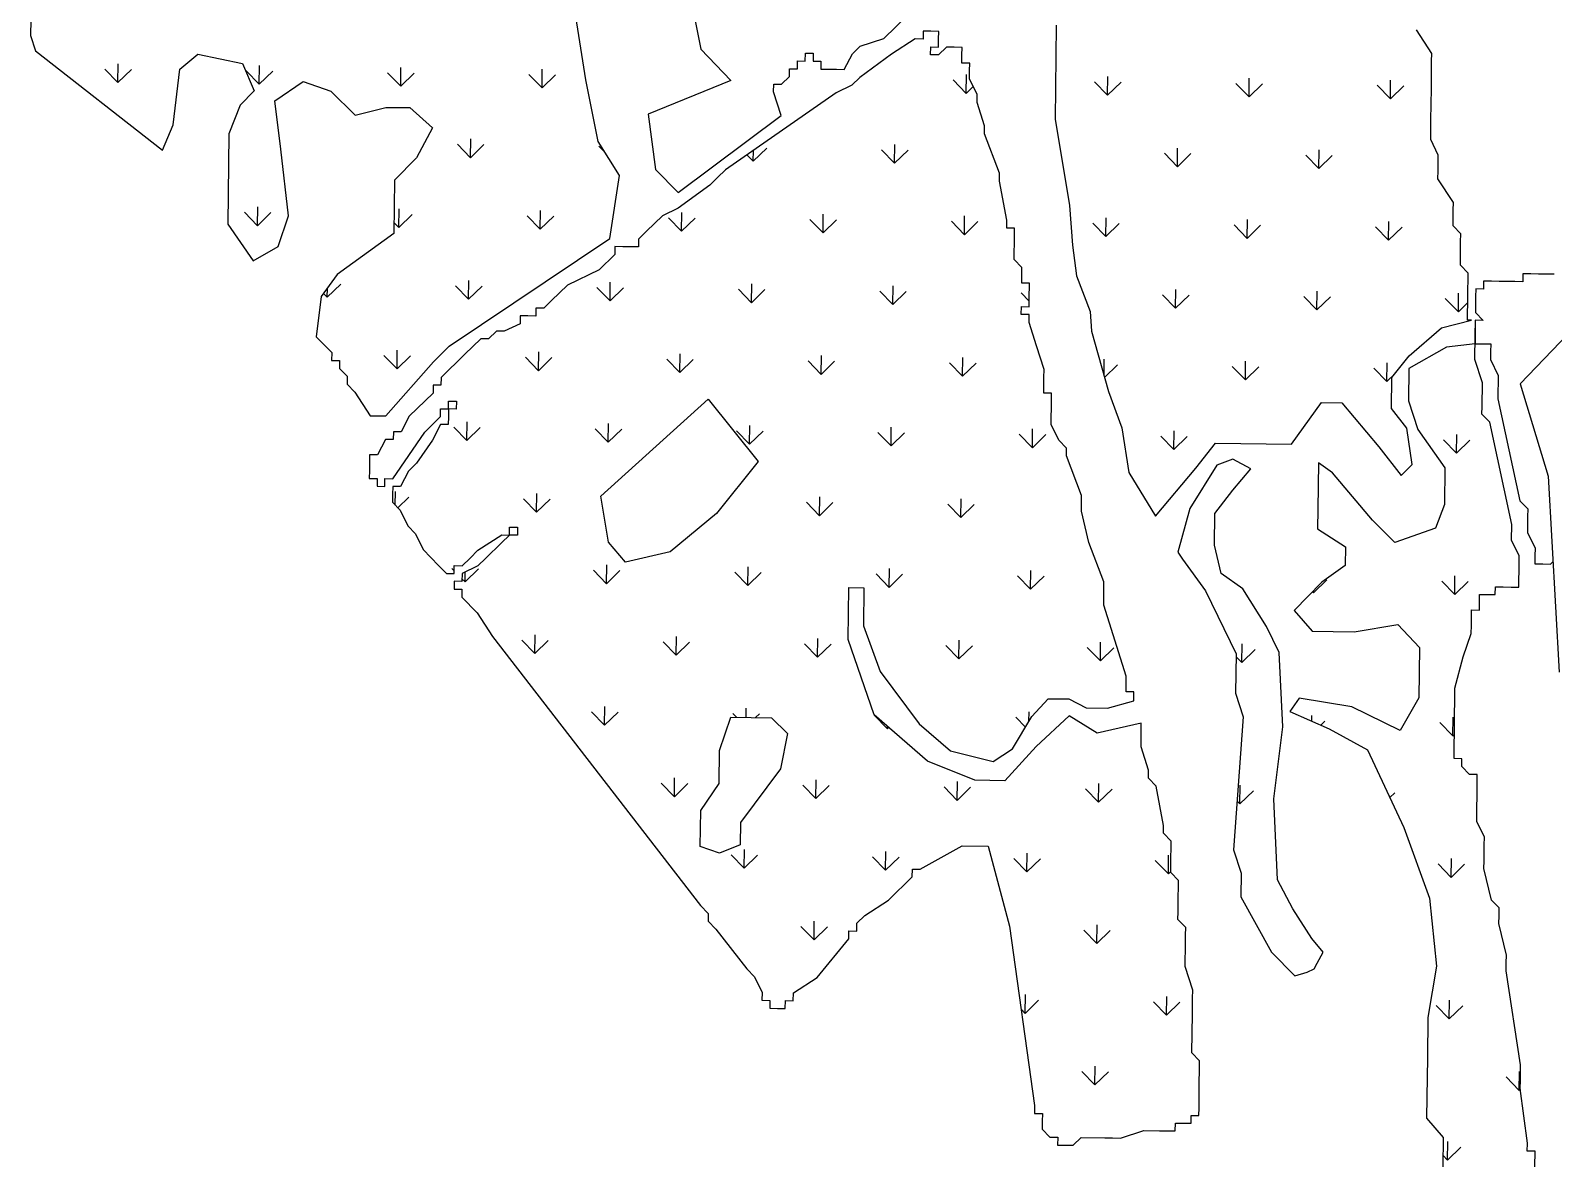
# Model space of a CAD drawing. Header units: metres. Extents: x 265309 to 267425, y 2141467 to 2144180.
# Drawn here: x 265917 to 266691, y 2142072 to 2142648 of the extents above; entities that cross this region are included whole.
import ezdxf

# ---------------------------------------------------------------- set-up
doc = ezdxf.new("R2010")
doc.units = ezdxf.units.M
doc.layers.add('MANGROOVES', color=112, linetype='Continuous')
doc.layers.add('village', color=3, linetype='Continuous')

msp = doc.modelspace()

# ---------------------------------------------------------------- linework, layer by layer
at = {"layer": 'MANGROOVES'}
for p, q in [((266199.14, 2142622.85), (266191.73, 2142669.77)), ((266251.4, 2142669.01), (266257.45, 2142638.52)), ((266350.53, 2142643.87), (266362.61, 2142655.65)), ((265917.03, 2142653.4), (265916.93, 2142645.44)), ((266370.47, 2142647.6), (266370.42, 2142643.62)), ((266374.44, 2142647.55), (266370.47, 2142647.6)), ((266378.42, 2142647.49), (266374.44, 2142647.55)), ((266378.37, 2142643.52), (266378.42, 2142647.49)), ((266438.14, 2142650.71), (266437.53, 2142602.97)), ((266628.91, 2142636.33), (266621.1, 2142648.37)), ((265916.93, 2142645.44), (265919.41, 2142637.65)), ((266334.52, 2142636.12), (266338.54, 2142640.05)), ((266338.54, 2142640.05), (266350.53, 2142643.87)), ((266366.44, 2142643.67), (266354.4, 2142635.87)), ((266370.42, 2142643.62), (266366.44, 2142643.67)), ((266374.29, 2142635.61), (266374.34, 2142639.59)), ((266374.34, 2142639.59), (266378.32, 2142639.54)), ((266382.3, 2142639.49), (266378.27, 2142635.56)), ((266378.32, 2142639.54), (266378.37, 2142643.52)), ((266386.28, 2142639.44), (266382.3, 2142639.49)), ((266390.25, 2142639.39), (266386.28, 2142639.44)), ((266390.2, 2142635.41), (266390.25, 2142639.39)), ((265919.41, 2142637.65), (265983.95, 2142587.14)), ((265992.9, 2142628.34), (266002.01, 2142635.86)), ((266002.01, 2142635.86), (266024.68, 2142631.26)), ((266257.45, 2142638.52), (266272.69, 2142622.54)), ((266306.57, 2142628.52), (266306.62, 2142632.5)), ((266306.62, 2142632.5), (266310.6, 2142632.45)), ((266310.6, 2142632.45), (266310.65, 2142636.43)), ((266310.65, 2142636.43), (266314.63, 2142636.37)), ((266314.63, 2142636.37), (266314.58, 2142632.4)), ((266314.58, 2142632.4), (266318.56, 2142632.35)), ((266318.56, 2142632.35), (266318.5, 2142628.37)), ((266330.44, 2142628.21), (266334.52, 2142636.12)), ((266354.4, 2142635.87), (266338.34, 2142624.13)), ((266378.27, 2142635.56), (266374.29, 2142635.61)), ((266390.15, 2142631.43), (266390.2, 2142635.41)), ((266628.8, 2142628.37), (266628.85, 2142632.35)), ((266628.85, 2142632.35), (266628.91, 2142636.33)), ((265989.41, 2142600), (265992.9, 2142628.34)), ((266024.68, 2142631.26), (266030.58, 2142617.29)), ((266298.51, 2142620.67), (266302.54, 2142624.59)), ((266302.54, 2142624.59), (266302.59, 2142628.57)), ((266302.59, 2142628.57), (266306.57, 2142628.52)), ((266318.5, 2142628.37), (266322.48, 2142628.32)), ((266322.48, 2142628.32), (266326.46, 2142628.27)), ((266326.46, 2142628.27), (266330.44, 2142628.21)), ((266338.34, 2142624.13), (266334.31, 2142620.21)), ((266394.13, 2142631.38), (266390.15, 2142631.43)), ((266394.03, 2142623.42), (266394.08, 2142627.4)), ((266394.08, 2142627.4), (266394.13, 2142631.38)), ((266628.7, 2142620.42), (266628.75, 2142624.4)), ((266628.75, 2142624.4), (266628.8, 2142628.37)), ((266030.58, 2142617.29), (266023.44, 2142610.07)), ((266041.1, 2142612.19), (266055.53, 2142621.99)), ((266055.53, 2142621.99), (266069.57, 2142617.11)), ((266069.57, 2142617.11), (266081.95, 2142605.01)), ((266205.35, 2142591.65), (266199.14, 2142622.85)), ((266272.69, 2142622.54), (266230.7, 2142605.54)), ((266326.31, 2142616.33), (266270.11, 2142577.26)), ((266294.49, 2142616.74), (266294.54, 2142620.72)), ((266298.31, 2142604.75), (266294.49, 2142616.74)), ((266294.54, 2142620.72), (266298.51, 2142620.67)), ((266334.31, 2142620.21), (266326.31, 2142616.33)), ((266397.9, 2142615.41), (266394.03, 2142623.42)), ((266628.55, 2142608.48), (266628.7, 2142620.42)), ((266023.44, 2142610.07), (266017.77, 2142595.45)), ((266044.12, 2142587.68), (266041.1, 2142612.19)), ((266081.95, 2142605.01), (266097.48, 2142608.92)), ((266097.48, 2142608.92), (266109.63, 2142608.77)), ((266109.63, 2142608.77), (266121.25, 2142598.44)), ((266397.85, 2142611.44), (266397.9, 2142615.41)), ((266401.68, 2142599.45), (266397.85, 2142611.44)), ((266628.5, 2142604.51), (266628.55, 2142608.48)), ((266230.7, 2142605.54), (266234.56, 2142577.43)), ((266246.09, 2142565.63), (266298.31, 2142604.75)), ((266437.53, 2142602.97), (266444.92, 2142559.11)), ((266628.4, 2142596.55), (266628.45, 2142600.53)), ((266628.45, 2142600.53), (266628.5, 2142604.51)), ((265983.95, 2142587.14), (265989.41, 2142600)), ((266017.77, 2142595.45), (266017.18, 2142549.65)), ((266121.25, 2142598.44), (266113.02, 2142583.27)), ((266401.63, 2142595.47), (266401.68, 2142599.45)), ((266409.33, 2142575.48), (266401.63, 2142595.47)), ((266628.35, 2142592.57), (266628.4, 2142596.55)), ((266047.99, 2142553.76), (266044.12, 2142587.68)), ((266216.13, 2142574.23), (266205.35, 2142591.65)), ((266632.22, 2142584.56), (266628.35, 2142592.57)), ((266113.02, 2142583.27), (266101.91, 2142571.86)), ((266234.56, 2142577.43), (266246.09, 2142565.63)), ((266632.12, 2142576.61), (266632.17, 2142580.59)), ((266632.17, 2142580.59), (266632.22, 2142584.56)), ((266101.91, 2142571.86), (266101.56, 2142544.78)), ((266211.32, 2142542.3), (266216.13, 2142574.23)), ((266266.08, 2142573.33), (266262.06, 2142569.41)), ((266270.11, 2142577.26), (266266.08, 2142573.33)), ((266409.28, 2142571.5), (266409.33, 2142575.48)), ((266413, 2142551.56), (266409.28, 2142571.5)), ((266632.07, 2142572.63), (266632.12, 2142576.61)), ((266639.87, 2142560.59), (266632.07, 2142572.63)), ((266262.06, 2142569.41), (266245.99, 2142557.68)), ((266246.09, 2142565.63), (266246.09, 2142565.63)), ((266245.99, 2142557.68), (266237.99, 2142553.8)), ((266444.92, 2142559.11), (266446.4, 2142538.98)), ((266639.77, 2142552.64), (266639.82, 2142556.61)), ((266639.82, 2142556.61), (266639.87, 2142560.59)), ((266017.18, 2142549.65), (266030.07, 2142530.88)), ((266042.7, 2142538.16), (266047.99, 2142553.76)), ((266233.96, 2142549.87), (266229.93, 2142545.95)), ((266237.99, 2142553.8), (266233.96, 2142549.87)), ((266412.95, 2142547.58), (266413, 2142551.56)), ((266416.92, 2142547.53), (266412.95, 2142547.58)), ((266416.87, 2142543.55), (266416.92, 2142547.53)), ((266639.72, 2142548.66), (266639.77, 2142552.64)), ((266643.64, 2142544.63), (266639.72, 2142548.66)), ((266101.56, 2142544.78), (266072.7, 2142524)), ((266129.73, 2142487.55), (266211.32, 2142542.3)), ((266225.9, 2142542.02), (266225.85, 2142538.04)), ((266229.93, 2142545.95), (266225.9, 2142542.02)), ((266416.77, 2142535.6), (266416.82, 2142539.57)), ((266416.82, 2142539.57), (266416.87, 2142543.55)), ((266446.4, 2142538.98), (266448.44, 2142523.25)), ((266643.54, 2142536.67), (266643.59, 2142540.65)), ((266643.59, 2142540.65), (266643.64, 2142544.63)), ((266030.07, 2142530.88), (266042.7, 2142538.16)), ((266213.87, 2142534.22), (266205.81, 2142526.36)), ((266213.92, 2142538.19), (266213.87, 2142534.22)), ((266217.89, 2142538.14), (266213.92, 2142538.19)), ((266221.87, 2142538.09), (266217.89, 2142538.14)), ((266225.85, 2142538.04), (266221.87, 2142538.09)), ((266416.72, 2142531.62), (266416.77, 2142535.6)), ((266420.65, 2142527.59), (266416.72, 2142531.62)), ((266643.44, 2142528.72), (266643.49, 2142532.69)), ((266643.49, 2142532.69), (266643.54, 2142536.67)), ((266072.7, 2142524), (266064.71, 2142512.75)), ((266205.81, 2142526.36), (266189.8, 2142518.61)), ((266420.55, 2142519.63), (266420.6, 2142523.61)), ((266420.6, 2142523.61), (266420.65, 2142527.59)), ((266448.44, 2142523.25), (266455.4, 2142505.19)), ((266647.37, 2142524.69), (266643.44, 2142528.72)), ((266647.32, 2142520.71), (266647.37, 2142524.69)), ((266675.21, 2142524.33), (266675.16, 2142520.35)), ((266679.19, 2142524.28), (266675.21, 2142524.33)), ((266683.17, 2142524.23), (266679.19, 2142524.28)), ((266687.14, 2142524.18), (266683.17, 2142524.23)), ((266691.12, 2142524.13), (266687.14, 2142524.18)), ((266189.8, 2142518.61), (266185.77, 2142514.68)), ((266424.52, 2142519.58), (266420.55, 2142519.63)), ((266424.42, 2142511.63), (266424.52, 2142519.58)), ((266424.42, 2142511.63), (266424.52, 2142519.58)), ((266647.21, 2142512.75), (266647.27, 2142516.73)), ((266647.27, 2142516.73), (266647.32, 2142520.71)), ((266651.24, 2142516.68), (266651.19, 2142512.7)), ((266655.22, 2142516.63), (266651.24, 2142516.68)), ((266655.27, 2142520.61), (266655.22, 2142516.63)), ((266659.25, 2142520.56), (266655.27, 2142520.61)), ((266663.23, 2142520.51), (266659.25, 2142520.56)), ((266667.2, 2142520.45), (266663.23, 2142520.51)), ((266671.18, 2142520.4), (266667.2, 2142520.45)), ((266675.16, 2142520.35), (266671.18, 2142520.4)), ((266064.71, 2142512.75), (266062.16, 2142492.39)), ((266181.74, 2142510.75), (266177.71, 2142506.83)), ((266185.77, 2142514.68), (266181.74, 2142510.75)), ((266420.34, 2142503.72), (266420.39, 2142507.7)), ((266420.39, 2142507.7), (266424.37, 2142507.65)), ((266424.37, 2142507.65), (266424.42, 2142511.63)), ((266647.11, 2142504.8), (266647.16, 2142508.77)), ((266647.16, 2142508.77), (266647.21, 2142512.75)), ((266651.14, 2142508.72), (266651.09, 2142504.75)), ((266651.19, 2142512.7), (266651.14, 2142508.72)), ((266165.73, 2142503), (266165.68, 2142499.02)), ((266169.71, 2142502.95), (266165.73, 2142503)), ((266173.68, 2142502.9), (266169.71, 2142502.95)), ((266173.73, 2142506.88), (266173.68, 2142502.9)), ((266177.71, 2142506.83), (266173.73, 2142506.88)), ((266424.32, 2142503.67), (266420.34, 2142503.72)), ((266424.27, 2142499.69), (266424.32, 2142503.67)), ((266455.4, 2142505.19), (266456.04, 2142495.3)), ((266633.83, 2142496.92), (266649.05, 2142500.79)), ((266647.06, 2142500.82), (266647.11, 2142504.8)), ((266649.05, 2142500.79), (266647.06, 2142500.82)), ((266651.04, 2142500.77), (266650.99, 2142496.79)), ((266655.02, 2142500.72), (266651.04, 2142500.77)), ((266651.09, 2142504.75), (266655.02, 2142500.72)), ((266062.16, 2142492.39), (266066.09, 2142488.36)), ((266153.69, 2142495.2), (266149.67, 2142491.27)), ((266157.67, 2142495.15), (266153.69, 2142495.2)), ((266165.68, 2142499.02), (266157.67, 2142495.15)), ((266428.09, 2142487.71), (266424.27, 2142499.69)), ((266456.04, 2142495.3), (266464.68, 2142464.65)), ((266617.39, 2142482.61), (266633.83, 2142496.92)), ((266650.89, 2142488.83), (266650.99, 2142496.79)), ((266650.99, 2142496.79), (266650.89, 2142488.83)), ((266066.09, 2142488.36), (266070.01, 2142484.33)), ((266121.67, 2142479.69), (266129.73, 2142487.55)), ((266141.66, 2142487.39), (266137.63, 2142483.47)), ((266145.69, 2142491.32), (266141.66, 2142487.39)), ((266149.67, 2142491.27), (266145.69, 2142491.32)), ((266431.92, 2142475.72), (266428.09, 2142487.71)), ((266636.34, 2142487.14), (266617.28, 2142476.32)), ((266650.89, 2142488.83), (266636.34, 2142487.14)), ((266650.79, 2142480.88), (266650.84, 2142484.85)), ((266650.84, 2142484.85), (266650.89, 2142488.83)), ((266650.89, 2142488.83), (266654.86, 2142488.78)), ((266654.86, 2142488.78), (266658.84, 2142488.73)), ((266658.79, 2142484.75), (266658.74, 2142480.77)), ((266658.84, 2142488.73), (266658.79, 2142484.75)), ((266070.01, 2142484.33), (266069.96, 2142480.35)), ((266069.96, 2142480.35), (266073.94, 2142480.3)), ((266073.94, 2142480.3), (266073.89, 2142476.32)), ((266097.45, 2142452.15), (266121.67, 2142479.69)), ((266133.6, 2142479.54), (266129.57, 2142475.61)), ((266137.63, 2142483.47), (266133.6, 2142479.54)), ((266608.65, 2142471.72), (266617.39, 2142482.61)), ((266654.61, 2142468.89), (266650.79, 2142480.88)), ((266658.74, 2142480.77), (266662.62, 2142472.77)), ((266073.89, 2142476.32), (266077.81, 2142472.3)), ((266077.81, 2142472.3), (266077.76, 2142468.32)), ((266125.55, 2142471.68), (266125.49, 2142467.71)), ((266129.57, 2142475.61), (266125.55, 2142471.68)), ((266431.82, 2142467.76), (266431.87, 2142471.74)), ((266431.87, 2142471.74), (266431.92, 2142475.72)), ((266608.45, 2142455.95), (266608.65, 2142471.72)), ((266617.28, 2142476.32), (266617.07, 2142459.91)), ((266662.62, 2142472.77), (266662.46, 2142460.83)), ((266077.76, 2142468.32), (266081.69, 2142464.29)), ((266081.69, 2142464.29), (266089.49, 2142452.25)), ((266121.47, 2142463.78), (266109.38, 2142452)), ((266121.52, 2142467.76), (266121.47, 2142463.78)), ((266125.49, 2142467.71), (266121.52, 2142467.76)), ((266431.77, 2142463.79), (266431.82, 2142467.76)), ((266435.74, 2142463.73), (266431.77, 2142463.79)), ((266435.69, 2142459.76), (266435.74, 2142463.73)), ((266464.68, 2142464.65), (266471.52, 2142446.12)), ((266654.46, 2142456.96), (266654.61, 2142468.89)), ((266125.29, 2142451.79), (266125.34, 2142455.77)), ((266125.34, 2142455.77), (266129.32, 2142455.72)), ((266129.32, 2142455.72), (266129.27, 2142451.74)), ((266129.32, 2142455.72), (266129.37, 2142459.7)), ((266133.3, 2142455.67), (266129.32, 2142455.72)), ((266129.37, 2142459.7), (266133.35, 2142459.65)), ((266133.35, 2142459.65), (266133.3, 2142455.67)), ((266206.7, 2142411.42), (266261.26, 2142460.73)), ((266261.26, 2142460.73), (266286.71, 2142429.01)), ((266435.59, 2142451.8), (266435.64, 2142455.78)), ((266435.64, 2142455.78), (266435.69, 2142459.76)), ((266557.59, 2142437.75), (266572.95, 2142458.98)), ((266572.95, 2142458.98), (266583.27, 2142458.85)), ((266583.27, 2142458.85), (266602.05, 2142436.38)), ((266616.29, 2142445.86), (266608.45, 2142455.95)), ((266617.07, 2142459.91), (266621.88, 2142445.22)), ((266654.41, 2142452.98), (266654.46, 2142456.96)), ((266662.46, 2142460.83), (266673.73, 2142408.96)), ((266089.49, 2142452.25), (266097.45, 2142452.15)), ((266109.38, 2142452), (266105.3, 2142444.09)), ((266117.23, 2142443.94), (266125.29, 2142451.79)), ((266125.24, 2142447.82), (266121.16, 2142439.91)), ((266129.22, 2142447.76), (266125.24, 2142447.82)), ((266129.27, 2142451.74), (266129.22, 2142447.76)), ((266435.54, 2142447.82), (266435.59, 2142451.8)), ((266439.42, 2142439.81), (266435.54, 2142447.82)), ((266471.52, 2142446.12), (266475.01, 2142423.44)), ((266618.87, 2142427.55), (266616.29, 2142445.86)), ((266658.33, 2142448.95), (266654.41, 2142452.98)), ((266669.6, 2142397.08), (266658.33, 2142448.95)), ((266097.3, 2142440.22), (266093.22, 2142432.31)), ((266101.27, 2142440.16), (266097.3, 2142440.22)), ((266101.32, 2142444.14), (266101.27, 2142440.16)), ((266105.3, 2142444.09), (266101.32, 2142444.14)), ((266109.13, 2142432.11), (266117.23, 2142443.94)), ((266121.16, 2142439.91), (266113.05, 2142428.08)), ((266443.34, 2142435.79), (266439.42, 2142439.81)), ((266508.98, 2142425.67), (266519.07, 2142438.24)), ((266519.07, 2142438.24), (266557.59, 2142437.75)), ((266621.88, 2142445.22), (266635.56, 2142425.77)), ((266089.24, 2142432.36), (266089.19, 2142428.38)), ((266093.22, 2142432.31), (266089.24, 2142432.36)), ((266101.02, 2142420.27), (266109.13, 2142432.11)), ((266443.29, 2142431.81), (266443.34, 2142435.79)), ((266450.99, 2142411.81), (266443.29, 2142431.81)), ((266602.05, 2142436.38), (266613.38, 2142421.95)), ((266089.14, 2142424.4), (266089.09, 2142420.43)), ((266089.19, 2142428.38), (266089.14, 2142424.4)), ((266109.02, 2142424.15), (266104.94, 2142416.24)), ((266113.05, 2142428.08), (266109.02, 2142424.15)), ((266286.71, 2142429.01), (266265.52, 2142402.62)), ((266475.01, 2142423.44), (266488.51, 2142401.21)), ((266488.51, 2142401.21), (266508.98, 2142425.67)), ((266519.68, 2142427.15), (266505.92, 2142405.11)), ((266527.8, 2142430.21), (266519.68, 2142427.15)), ((266527.75, 2142414.38), (266536.92, 2142425.35)), ((266536.92, 2142425.35), (266527.8, 2142430.21)), ((266571.31, 2142428.38), (266571.01, 2142404.83)), ((266578.39, 2142423.29), (266571.31, 2142428.38)), ((266598.79, 2142399.12), (266578.39, 2142423.29)), ((266613.38, 2142421.95), (266618.87, 2142427.55)), ((266635.56, 2142425.77), (266635.32, 2142407.22)), ((266089.09, 2142420.43), (266093.06, 2142420.38)), ((266093.06, 2142420.38), (266093.01, 2142416.4)), ((266093.01, 2142416.4), (266096.99, 2142416.35)), ((266096.99, 2142416.35), (266097.04, 2142420.32)), ((266097.04, 2142420.32), (266101.02, 2142420.27)), ((266100.97, 2142416.3), (266100.92, 2142412.32)), ((266104.94, 2142416.24), (266100.97, 2142416.3)), ((266100.92, 2142412.32), (266100.87, 2142408.34)), ((266100.87, 2142408.34), (266104.79, 2142404.31)), ((266210.57, 2142388.04), (266206.7, 2142411.42)), ((266450.89, 2142403.86), (266450.94, 2142407.84)), ((266450.94, 2142407.84), (266450.99, 2142411.81)), ((266518.73, 2142402.63), (266527.75, 2142414.38)), ((266635.32, 2142407.22), (266630.88, 2142395.14)), ((266673.73, 2142408.96), (266677.66, 2142404.93)), ((266104.79, 2142404.31), (266108.67, 2142396.3)), ((266265.52, 2142402.62), (266241.92, 2142383.19)), ((266454.66, 2142387.89), (266450.89, 2142403.86)), ((266505.92, 2142405.11), (266499.89, 2142383.02)), ((266518.52, 2142386.48), (266518.73, 2142402.63)), ((266571.01, 2142404.83), (266570.88, 2142394.84)), ((266677.61, 2142400.96), (266677.51, 2142393)), ((266677.66, 2142404.93), (266677.61, 2142400.96)), ((266108.67, 2142396.3), (266112.59, 2142392.27)), ((266112.59, 2142392.27), (266116.47, 2142384.27)), ((266144.31, 2142383.91), (266156.35, 2142391.71)), ((266160.32, 2142391.66), (266156.3, 2142387.74)), ((266156.35, 2142391.71), (266160.32, 2142391.66)), ((266160.32, 2142391.66), (266160.38, 2142395.64)), ((266164.3, 2142391.61), (266160.32, 2142391.66)), ((266160.38, 2142395.64), (266164.35, 2142395.59)), ((266164.35, 2142395.59), (266164.3, 2142391.61)), ((266570.88, 2142394.84), (266585.05, 2142385.73)), ((266610.08, 2142387.91), (266598.79, 2142399.12)), ((266630.88, 2142395.14), (266610.08, 2142387.91)), ((266669.5, 2142389.12), (266669.6, 2142397.08)), ((266677.51, 2142393), (266681.38, 2142384.99)), ((266116.47, 2142384.27), (266124.32, 2142376.21)), ((266140.28, 2142379.98), (266144.31, 2142383.91)), ((266156.3, 2142387.74), (266148.24, 2142379.88)), ((266219.34, 2142377.93), (266210.57, 2142388.04)), ((266462.36, 2142367.9), (266454.66, 2142387.89)), ((266521.99, 2142372.15), (266518.52, 2142386.48)), ((266585.05, 2142385.73), (266584.93, 2142376.1)), ((266673.38, 2142381.12), (266669.5, 2142389.12)), ((266681.38, 2142384.99), (266681.33, 2142381.01)), ((266124.32, 2142376.21), (266128.25, 2142372.18)), ((266132.23, 2142372.13), (266132.28, 2142376.11)), ((266132.28, 2142376.11), (266136.26, 2142376.06)), ((266136.26, 2142376.06), (266140.28, 2142379.98)), ((266148.24, 2142379.88), (266144.21, 2142375.95)), ((266241.92, 2142383.19), (266219.34, 2142377.93)), ((266499.89, 2142383.02), (266502.29, 2142379.32)), ((266502.29, 2142379.32), (266514.02, 2142363.26)), ((266584.93, 2142376.1), (266573.04, 2142367.69)), ((266673.28, 2142373.16), (266673.33, 2142377.14)), ((266673.33, 2142377.14), (266673.38, 2142381.12)), ((266681.33, 2142381.01), (266681.28, 2142377.04)), ((266681.28, 2142377.04), (266685.26, 2142376.99)), ((266685.26, 2142376.99), (266689.24, 2142376.93)), ((266689.24, 2142376.93), (266690.44, 2142378.1)), ((266128.25, 2142372.18), (266132.23, 2142372.13)), ((266136.2, 2142372.08), (266136.15, 2142368.1)), ((266144.21, 2142375.95), (266136.2, 2142372.08)), ((266532.98, 2142364.25), (266521.99, 2142372.15)), ((266673.17, 2142365.2), (266673.22, 2142369.18)), ((266673.22, 2142369.18), (266673.28, 2142373.16)), ((266132.18, 2142368.15), (266132.13, 2142364.17)), ((266132.13, 2142364.17), (266136.1, 2142364.12)), ((266136.15, 2142368.1), (266132.18, 2142368.15)), ((266136.1, 2142364.12), (266136.05, 2142360.14)), ((266332.31, 2142338.5), (266332.65, 2142364.98)), ((266332.65, 2142364.98), (266340.38, 2142364.88)), ((266340.38, 2142364.88), (266340.13, 2142345.57)), ((266462.21, 2142355.97), (266462.31, 2142363.92)), ((266462.31, 2142363.92), (266462.36, 2142367.9)), ((266514.02, 2142363.26), (266529.53, 2142331.23)), ((266544.93, 2142345.26), (266532.98, 2142364.25)), ((266573.04, 2142367.69), (266558.92, 2142353.24)), ((266653.18, 2142357.5), (266653.24, 2142361.48)), ((266653.24, 2142361.48), (266657.21, 2142361.43)), ((266657.21, 2142361.43), (266661.19, 2142361.38)), ((266661.19, 2142361.38), (266661.24, 2142365.36)), ((266661.24, 2142365.36), (266665.22, 2142365.31)), ((266665.22, 2142365.31), (266669.2, 2142365.25)), ((266669.2, 2142365.25), (266673.17, 2142365.2)), ((266136.05, 2142360.14), (266143.91, 2142352.08)), ((266473.69, 2142320.01), (266462.21, 2142355.97)), ((266558.92, 2142353.24), (266568.07, 2142342.77)), ((266649.1, 2142349.6), (266649.16, 2142353.57)), ((266649.16, 2142353.57), (266653.13, 2142353.52)), ((266653.13, 2142353.52), (266653.18, 2142357.5)), ((266143.91, 2142352.08), (266151.71, 2142340.05)), ((266340.13, 2142345.57), (266348.67, 2142322.29)), ((266551.43, 2142331.97), (266544.93, 2142345.26)), ((266589.5, 2142342.5), (266611.68, 2142346.14)), ((266611.68, 2142346.14), (266622.6, 2142334.58)), ((266649, 2142341.64), (266649.05, 2142345.62)), ((266649.05, 2142345.62), (266649.1, 2142349.6)), ((266151.71, 2142340.05), (266257.37, 2142203.42)), ((266345.62, 2142300.25), (266332.31, 2142338.5)), ((266568.07, 2142342.77), (266589.5, 2142342.5)), ((266644.87, 2142329.76), (266649, 2142341.64)), ((266529.53, 2142331.23), (266529.27, 2142311.34)), ((266553.16, 2142294.27), (266551.43, 2142331.97)), ((266622.6, 2142334.58), (266622.27, 2142309.01)), ((266640.69, 2142313.89), (266644.87, 2142329.76)), ((266348.67, 2142322.29), (266368.48, 2142295.82)), ((266473.58, 2142312.05), (266473.63, 2142316.03)), ((266473.63, 2142316.03), (266473.69, 2142320.01)), ((266425.68, 2142299.5), (266434.08, 2142308.5)), ((266434.08, 2142308.5), (266444.57, 2142308.37)), ((266444.57, 2142308.37), (266453.34, 2142303.84)), ((266464.11, 2142303.7), (266477.5, 2142307.44)), ((266477.56, 2142312), (266473.58, 2142312.05)), ((266477.5, 2142307.44), (266477.56, 2142312)), ((266529.27, 2142311.34), (266533.09, 2142299.35)), ((266561.56, 2142308.72), (266556.83, 2142302)), ((266588.29, 2142304.45), (266561.56, 2142308.72)), ((266622.27, 2142309.01), (266612.77, 2142292.36)), ((266640.59, 2142305.94), (266640.64, 2142309.92)), ((266640.64, 2142309.92), (266640.69, 2142313.89)), ((266267.05, 2142282.17), (266272.82, 2142299.04)), ((266272.82, 2142299.04), (266293.39, 2142298.78)), ((266293.39, 2142298.78), (266301.63, 2142290.9)), ((266372.65, 2142276.73), (266345.62, 2142300.25)), ((266415.81, 2142283.08), (266425.68, 2142299.5)), ((266444.73, 2142299.81), (266427.97, 2142284.3)), ((266458.98, 2142291.08), (266444.73, 2142299.81)), ((266453.34, 2142303.84), (266464.11, 2142303.7)), ((266533.09, 2142299.35), (266528.25, 2142231.78)), ((266556.83, 2142302), (266576.72, 2142293.18)), ((266612.77, 2142292.36), (266588.29, 2142304.45)), ((266640.49, 2142297.98), (266640.54, 2142301.96)), ((266640.54, 2142301.96), (266640.59, 2142305.94)), ((266368.48, 2142295.82), (266384.32, 2142282.1)), ((266481.33, 2142296.04), (266458.98, 2142291.08)), ((266481.23, 2142288.08), (266481.28, 2142292.06)), ((266481.28, 2142292.06), (266481.33, 2142296.04)), ((266548.73, 2142257.68), (266553.16, 2142294.27)), ((266576.72, 2142293.18), (266596.22, 2142282.58)), ((266640.39, 2142290.03), (266640.44, 2142294)), ((266640.44, 2142294), (266640.49, 2142297.98)), ((266301.63, 2142290.9), (266298.06, 2142272.88)), ((266427.97, 2142284.3), (266412.01, 2142266.85)), ((266481.18, 2142284.11), (266481.23, 2142288.08)), ((266485.01, 2142272.12), (266481.18, 2142284.11)), ((266640.28, 2142282.07), (266640.33, 2142286.05)), ((266640.33, 2142286.05), (266640.39, 2142290.03)), ((266266.84, 2142265.51), (266267.05, 2142282.17)), ((266396.83, 2142267.04), (266372.65, 2142276.73)), ((266384.32, 2142282.1), (266406.06, 2142276.58)), ((266406.06, 2142276.58), (266415.81, 2142283.08)), ((266596.22, 2142282.58), (266614.64, 2142243.09)), ((266640.23, 2142278.09), (266640.28, 2142282.07)), ((266644.21, 2142278.04), (266640.23, 2142278.09)), ((266644.16, 2142274.06), (266644.21, 2142278.04)), ((266298.06, 2142272.88), (266277.7, 2142245.64)), ((266484.96, 2142268.14), (266485.01, 2142272.12)), ((266488.88, 2142264.11), (266484.96, 2142268.14)), ((266648.09, 2142270.03), (266644.16, 2142274.06)), ((266652.06, 2142269.98), (266648.09, 2142270.03)), ((266652.01, 2142266), (266652.06, 2142269.98)), ((266257.49, 2142251.74), (266266.84, 2142265.51)), ((266412.01, 2142266.85), (266396.83, 2142267.04)), ((266492.61, 2142244.17), (266488.88, 2142264.11)), ((266651.91, 2142258.05), (266651.96, 2142262.03)), ((266651.96, 2142262.03), (266652.01, 2142266)), ((266550.58, 2142216.45), (266548.73, 2142257.68)), ((266651.81, 2142250.09), (266651.86, 2142254.07)), ((266651.86, 2142254.07), (266651.91, 2142258.05)), ((266257.25, 2142233.4), (266257.49, 2142251.74)), ((266277.7, 2142245.64), (266277.55, 2142234.25)), ((266651.76, 2142246.11), (266651.81, 2142250.09)), ((266655.63, 2142238.11), (266651.76, 2142246.11)), ((266492.55, 2142240.19), (266492.61, 2142244.17)), ((266496.48, 2142236.16), (266492.55, 2142240.19)), ((266614.64, 2142243.09), (266627.75, 2142207.23)), ((266655.58, 2142234.13), (266655.63, 2142238.11)), ((266266.94, 2142229.95), (266257.25, 2142233.4)), ((266277.55, 2142234.25), (266266.94, 2142229.95)), ((266368.99, 2142221.88), (266390.29, 2142233.77)), ((266369, 2142221.88), (266390.29, 2142233.77)), ((266390.29, 2142233.77), (266403.49, 2142233.6)), ((266390.29, 2142233.77), (266403.49, 2142233.6)), ((266403.49, 2142233.6), (266414.42, 2142192.99)), ((266403.49, 2142233.6), (266414.42, 2142192.99)), ((266496.33, 2142224.23), (266496.48, 2142236.16)), ((266528.25, 2142231.78), (266532.07, 2142219.79)), ((266655.48, 2142226.17), (266655.53, 2142230.15)), ((266655.53, 2142230.15), (266655.58, 2142234.13)), ((266364.97, 2142217.95), (266365.02, 2142221.93)), ((266365.02, 2142221.93), (266368.99, 2142221.88)), ((266496.28, 2142220.25), (266496.33, 2142224.23)), ((266655.43, 2142222.19), (266655.48, 2142226.17)), ((266659.2, 2142206.23), (266655.43, 2142222.19)), ((266352.88, 2142206.17), (266364.97, 2142217.95)), ((266500.2, 2142216.22), (266496.28, 2142220.25)), ((266500.15, 2142212.24), (266500.2, 2142216.22)), ((266532.07, 2142219.79), (266531.92, 2142207.85)), ((266558.32, 2142201.78), (266550.58, 2142216.45)), ((266340.85, 2142198.37), (266352.88, 2142206.17)), ((266500.05, 2142204.29), (266500.1, 2142208.27)), ((266500.1, 2142208.27), (266500.15, 2142212.24)), ((266531.92, 2142207.85), (266547.48, 2142179.8)), ((266627.75, 2142207.23), (266631.24, 2142172.57)), ((266663.13, 2142202.2), (266659.2, 2142206.23)), ((266257.37, 2142203.42), (266261.3, 2142199.39)), ((266261.3, 2142199.39), (266261.25, 2142195.41)), ((266336.82, 2142194.44), (266340.85, 2142198.37)), ((266499.95, 2142196.33), (266500, 2142200.31)), ((266500, 2142200.31), (266500.05, 2142204.29)), ((266567.94, 2142186.62), (266558.32, 2142201.78)), ((266663.03, 2142194.24), (266663.08, 2142198.22)), ((266663.08, 2142198.22), (266663.13, 2142202.2)), ((266261.25, 2142195.41), (266265.17, 2142191.38)), ((266265.17, 2142191.38), (266280.83, 2142171.28)), ((266332.74, 2142186.54), (266332.79, 2142190.51)), ((266332.79, 2142190.51), (266336.77, 2142190.46)), ((266336.77, 2142190.46), (266336.82, 2142194.44)), ((266414.42, 2142192.99), (266427.13, 2142101.77)), ((266414.42, 2142192.99), (266427.13, 2142101.77)), ((266503.88, 2142192.3), (266499.95, 2142196.33)), ((266503.83, 2142188.32), (266503.88, 2142192.3)), ((266666.8, 2142178.28), (266663.03, 2142194.24)), ((266316.58, 2142166.85), (266332.74, 2142186.54)), ((266503.72, 2142180.37), (266503.77, 2142184.35)), ((266503.77, 2142184.35), (266503.83, 2142188.32)), ((266573.72, 2142179.74), (266567.94, 2142186.62)), ((266503.62, 2142172.41), (266503.67, 2142176.39)), ((266503.67, 2142176.39), (266503.72, 2142180.37)), ((266547.48, 2142179.8), (266559.26, 2142167.72)), ((266570.75, 2142174.2), (266573.72, 2142179.74)), ((266666.75, 2142174.3), (266666.8, 2142178.28)), ((266280.83, 2142171.28), (266284.75, 2142167.26)), ((266284.75, 2142167.26), (266288.63, 2142159.25)), ((266507.45, 2142160.43), (266503.62, 2142172.41)), ((266559.26, 2142167.72), (266565.54, 2142169.58)), ((266565.54, 2142169.58), (266569.08, 2142171.26)), ((266569.08, 2142171.26), (266570.75, 2142174.2)), ((266631.24, 2142172.57), (266626.97, 2142146.58)), ((266666.7, 2142170.32), (266666.75, 2142174.3)), ((266674.04, 2142122.48), (266666.7, 2142170.32)), ((266304.54, 2142159.04), (266316.58, 2142166.85)), ((266507.4, 2142156.45), (266507.45, 2142160.43)), ((266288.63, 2142159.25), (266288.58, 2142155.27)), ((266288.58, 2142155.27), (266292.56, 2142155.22)), ((266292.56, 2142155.22), (266292.51, 2142151.24)), ((266300.46, 2142151.14), (266300.51, 2142155.12)), ((266300.51, 2142155.12), (266304.49, 2142155.07)), ((266304.49, 2142155.07), (266304.54, 2142159.04)), ((266507.29, 2142148.49), (266507.34, 2142152.47)), ((266507.34, 2142152.47), (266507.4, 2142156.45)), ((266292.51, 2142151.24), (266296.48, 2142151.19)), ((266296.48, 2142151.19), (266300.46, 2142151.14)), ((266507.04, 2142128.6), (266507.29, 2142148.49)), ((266626.97, 2142146.58), (266626.7, 2142126.05)), ((266510.97, 2142124.57), (266507.04, 2142128.6)), ((266510.91, 2142120.59), (266510.97, 2142124.57)), ((266626.7, 2142126.05), (266626.45, 2142106.07)), ((266673.99, 2142118.51), (266674.04, 2142122.48)), ((266510.81, 2142112.64), (266510.91, 2142120.59)), ((266673.89, 2142110.55), (266673.94, 2142114.53)), ((266673.94, 2142114.53), (266673.99, 2142118.51)), ((266510.71, 2142104.68), (266510.76, 2142108.66)), ((266510.76, 2142108.66), (266510.81, 2142112.64)), ((266626.45, 2142106.07), (266626.31, 2142095.37)), ((266677.51, 2142082.65), (266673.89, 2142110.55)), ((266427.13, 2142101.77), (266427.08, 2142097.79)), ((266427.08, 2142097.79), (266431.06, 2142097.74)), ((266431.06, 2142097.74), (266431.01, 2142093.76)), ((266510.61, 2142096.72), (266510.66, 2142100.7)), ((266510.66, 2142100.7), (266510.71, 2142104.68)), ((266431.01, 2142093.76), (266430.96, 2142089.79)), ((266430.96, 2142089.79), (266434.88, 2142085.76)), ((266498.57, 2142088.92), (266498.63, 2142092.9)), ((266498.63, 2142092.9), (266502.6, 2142092.85)), ((266502.6, 2142092.85), (266506.58, 2142092.8)), ((266506.58, 2142092.8), (266506.63, 2142096.78)), ((266506.63, 2142096.78), (266510.61, 2142096.72)), ((266626.31, 2142095.37), (266634.76, 2142085.62)), ((266434.88, 2142085.76), (266438.86, 2142085.71)), ((266438.86, 2142085.71), (266438.81, 2142081.73)), ((266446.76, 2142081.63), (266450.79, 2142085.55)), ((266450.79, 2142085.55), (266462.73, 2142085.4)), ((266462.73, 2142085.4), (266466.7, 2142085.35)), ((266466.7, 2142085.35), (266470.68, 2142085.3)), ((266470.68, 2142085.3), (266482.66, 2142089.12)), ((266482.66, 2142089.12), (266490.62, 2142089.02)), ((266490.62, 2142089.02), (266494.6, 2142088.97)), ((266494.6, 2142088.97), (266498.57, 2142088.92)), ((266634.76, 2142085.62), (266634.56, 2142070.64)), ((266677.46, 2142078.67), (266677.51, 2142082.65)), ((266438.81, 2142081.73), (266442.79, 2142081.68)), ((266442.79, 2142081.68), (266446.76, 2142081.63)), ((266681.44, 2142078.62), (266677.46, 2142078.67)), ((266681.34, 2142070.67), (266681.44, 2142078.62))]:
    msp.add_line(p, q, dxfattribs=at)
at = {"layer": 'MANGROOVES', "linetype": 'Continuous'}
for p, q in [((265961.36, 2142621.56), (265954.71, 2142628.38)), ((265961.36, 2142621.56), (265961.48, 2142631.09)), ((265961.36, 2142621.56), (265968.18, 2142628.21)), ((266033.2, 2142620.64), (266026.55, 2142627.46)), ((266033.2, 2142620.64), (266033.32, 2142630.17)), ((266033.2, 2142620.64), (266040.02, 2142627.29)), ((266105.04, 2142619.72), (266098.39, 2142626.54)), ((266105.04, 2142619.72), (266105.16, 2142629.25)), ((266105.04, 2142619.72), (266111.86, 2142626.37)), ((266176.87, 2142618.8), (266170.22, 2142625.62)), ((266176.87, 2142618.8), (266176.99, 2142628.33)), ((266176.87, 2142618.8), (266183.69, 2142625.45)), ((266392.38, 2142616.04), (266392.5, 2142625.57)), ((266464.22, 2142615.13), (266464.34, 2142624.65)), ((266536.05, 2142614.21), (266536.17, 2142623.73)), ((266392.38, 2142616.04), (266385.73, 2142622.87)), ((266392.38, 2142616.04), (266395.93, 2142619.5)), ((266464.22, 2142615.13), (266457.57, 2142621.95)), ((266464.22, 2142615.13), (266471.04, 2142621.77)), ((266536.05, 2142614.21), (266529.4, 2142621.03)), ((266536.05, 2142614.21), (266542.87, 2142620.85)), ((266607.89, 2142613.29), (266601.24, 2142620.11)), ((266607.89, 2142613.29), (266608.01, 2142622.81)), ((266607.89, 2142613.29), (266614.71, 2142619.93)), ((266140.49, 2142583.34), (266140.62, 2142592.87)), ((266140.49, 2142583.35), (266133.85, 2142590.17)), ((266140.49, 2142583.35), (266147.31, 2142589.99)), ((266208.85, 2142586), (266205.68, 2142589.25)), ((266284.17, 2142581.51), (266290.99, 2142588.15)), ((266284.17, 2142581.51), (266284.24, 2142587.08)), ((266356, 2142580.59), (266349.35, 2142587.41)), ((266356, 2142580.59), (266356.12, 2142590.11)), ((266356, 2142580.59), (266362.82, 2142587.23)), ((266499.67, 2142578.75), (266493.03, 2142585.57)), ((266499.67, 2142578.75), (266499.8, 2142588.27)), ((266499.67, 2142578.75), (266506.5, 2142585.4)), ((266571.51, 2142577.83), (266571.63, 2142587.35)), ((266284.17, 2142581.51), (266280.95, 2142584.8)), ((266571.51, 2142577.83), (266564.86, 2142584.65)), ((266571.51, 2142577.83), (266578.33, 2142584.48)), ((266032.28, 2142548.81), (266025.63, 2142555.63)), ((266032.28, 2142548.81), (266032.4, 2142558.33)), ((266032.28, 2142548.81), (266039.1, 2142555.45)), ((266104.12, 2142547.89), (266104.24, 2142557.41)), ((266104.12, 2142547.89), (266110.94, 2142554.54)), ((266175.95, 2142546.97), (266176.07, 2142556.49)), ((266247.79, 2142546.05), (266247.91, 2142555.57)), ((266319.62, 2142545.13), (266319.75, 2142554.65)), ((266104.12, 2142547.89), (266101.63, 2142550.44)), ((266175.95, 2142546.97), (266169.3, 2142553.79)), ((266175.95, 2142546.97), (266182.77, 2142553.62)), ((266247.79, 2142546.05), (266241.14, 2142552.87)), ((266247.79, 2142546.05), (266254.61, 2142552.7)), ((266319.62, 2142545.13), (266312.98, 2142551.95)), ((266319.62, 2142545.13), (266326.44, 2142551.78)), ((266391.46, 2142544.21), (266384.81, 2142551.03)), ((266391.46, 2142544.21), (266391.58, 2142553.73)), ((266391.46, 2142544.21), (266398.28, 2142550.86)), ((266463.3, 2142543.29), (266456.65, 2142550.11)), ((266463.3, 2142543.29), (266463.42, 2142552.81)), ((266463.3, 2142543.29), (266470.12, 2142549.94)), ((266535.13, 2142542.37), (266528.48, 2142549.19)), ((266535.13, 2142542.37), (266535.25, 2142551.89)), ((266535.13, 2142542.37), (266541.95, 2142549.02)), ((266606.97, 2142541.45), (266600.32, 2142548.27)), ((266606.97, 2142541.45), (266607.09, 2142550.97)), ((266606.97, 2142541.45), (266613.79, 2142548.1)), ((266067.74, 2142512.43), (266074.56, 2142519.08)), ((266067.74, 2142512.43), (266067.8, 2142517.09)), ((266139.57, 2142511.51), (266132.93, 2142518.33)), ((266139.57, 2142511.51), (266139.7, 2142521.03)), ((266139.57, 2142511.51), (266146.39, 2142518.16)), ((266211.41, 2142510.59), (266204.76, 2142517.41)), ((266211.41, 2142510.59), (266211.53, 2142520.11)), ((266211.41, 2142510.59), (266218.23, 2142517.24)), ((266283.25, 2142509.67), (266276.6, 2142516.49)), ((266283.25, 2142509.67), (266283.37, 2142519.19)), ((266283.25, 2142509.67), (266290.07, 2142516.32)), ((266355.08, 2142508.75), (266348.43, 2142515.57)), ((266355.08, 2142508.75), (266355.2, 2142518.27)), ((266355.08, 2142508.75), (266361.9, 2142515.4)), ((266498.75, 2142506.91), (266498.88, 2142516.44)), ((266570.59, 2142505.99), (266570.71, 2142515.52)), ((266067.74, 2142512.43), (266065.86, 2142514.36)), ((266424.41, 2142510.41), (266420.27, 2142514.65)), ((266498.75, 2142506.91), (266492.11, 2142513.73)), ((266498.75, 2142506.91), (266505.58, 2142513.56)), ((266570.59, 2142505.99), (266563.94, 2142512.81)), ((266570.59, 2142505.99), (266577.41, 2142512.64)), ((266642.43, 2142505.07), (266635.78, 2142511.89)), ((266642.43, 2142505.07), (266642.55, 2142514.6)), ((266642.43, 2142505.07), (266647.18, 2142509.7)), ((266103.2, 2142476.05), (266103.32, 2142485.57)), ((266175.03, 2142475.13), (266175.15, 2142484.66)), ((266103.2, 2142476.05), (266096.55, 2142482.87)), ((266103.2, 2142476.05), (266110.02, 2142482.7)), ((266175.03, 2142475.13), (266168.38, 2142481.95)), ((266175.03, 2142475.13), (266181.85, 2142481.78)), ((266246.87, 2142474.21), (266240.22, 2142481.03)), ((266246.87, 2142474.21), (266246.99, 2142483.74)), ((266246.87, 2142474.21), (266253.69, 2142480.86)), ((266318.7, 2142473.29), (266312.06, 2142480.11)), ((266318.7, 2142473.29), (266318.83, 2142482.82)), ((266318.7, 2142473.29), (266325.53, 2142479.94)), ((266390.54, 2142472.37), (266383.89, 2142479.19)), ((266390.54, 2142472.37), (266390.66, 2142481.9)), ((266390.54, 2142472.37), (266397.36, 2142479.02)), ((266462.39, 2142472.75), (266462.5, 2142480.98)), ((266462.68, 2142471.74), (266469.2, 2142478.1)), ((266534.21, 2142470.53), (266527.56, 2142477.35)), ((266534.21, 2142470.53), (266534.34, 2142480.06)), ((266534.21, 2142470.53), (266541.03, 2142477.18)), ((266606.05, 2142469.61), (266606.17, 2142479.14)), ((266606.05, 2142469.61), (266599.4, 2142476.43)), ((266606.05, 2142469.61), (266610.26, 2142473.72)), ((266138.65, 2142439.67), (266132.01, 2142446.49)), ((266138.65, 2142439.67), (266138.78, 2142449.2)), ((266138.65, 2142439.67), (266145.48, 2142446.32)), ((266210.49, 2142438.75), (266210.61, 2142448.28)), ((266282.33, 2142437.83), (266282.45, 2142447.36)), ((266354.16, 2142436.91), (266354.28, 2142446.44)), ((266210.49, 2142438.75), (266203.84, 2142445.57)), ((266210.49, 2142438.75), (266217.31, 2142445.4)), ((266282.33, 2142437.83), (266275.68, 2142444.65)), ((266282.33, 2142437.83), (266289.15, 2142444.48)), ((266354.16, 2142436.91), (266347.51, 2142443.74)), ((266354.16, 2142436.91), (266360.98, 2142443.56)), ((266426, 2142435.99), (266419.35, 2142442.82)), ((266426, 2142435.99), (266426.12, 2142445.52)), ((266426, 2142435.99), (266432.82, 2142442.64)), ((266497.84, 2142435.08), (266491.19, 2142441.9)), ((266497.84, 2142435.07), (266497.96, 2142444.6)), ((266497.84, 2142435.08), (266504.66, 2142441.72)), ((266641.51, 2142433.24), (266634.86, 2142440.06)), ((266641.51, 2142433.24), (266641.63, 2142442.76)), ((266641.51, 2142433.24), (266648.33, 2142439.88)), ((266102.31, 2142406.86), (266102.4, 2142413.74)), ((266103.61, 2142405.52), (266109.1, 2142410.86)), ((266174.11, 2142403.29), (266167.46, 2142410.12)), ((266174.11, 2142403.29), (266174.23, 2142412.82)), ((266174.11, 2142403.29), (266180.93, 2142409.94)), ((266317.79, 2142401.46), (266311.14, 2142408.28)), ((266317.79, 2142401.46), (266317.91, 2142410.98)), ((266317.79, 2142401.46), (266324.61, 2142408.1)), ((266389.62, 2142400.54), (266382.97, 2142407.36)), ((266389.62, 2142400.54), (266389.74, 2142410.06)), ((266389.62, 2142400.54), (266396.44, 2142407.18)), ((266209.57, 2142366.92), (266209.69, 2142376.44)), ((266132.24, 2142373.47), (266131.09, 2142374.66)), ((266137.73, 2142367.84), (266136.17, 2142369.44)), ((266137.73, 2142367.84), (266144.56, 2142374.49)), ((266137.73, 2142367.84), (266137.8, 2142372.85)), ((266209.57, 2142366.92), (266202.92, 2142373.74)), ((266209.57, 2142366.92), (266216.39, 2142373.57)), ((266281.41, 2142366), (266274.76, 2142372.82)), ((266281.41, 2142366), (266281.53, 2142375.52)), ((266281.41, 2142366), (266288.23, 2142372.65)), ((266353.24, 2142365.08), (266346.59, 2142371.9)), ((266353.24, 2142365.08), (266353.37, 2142374.6)), ((266353.24, 2142365.08), (266360.06, 2142371.73)), ((266425.08, 2142364.16), (266418.43, 2142370.98)), ((266425.08, 2142364.16), (266425.2, 2142373.68)), ((266425.08, 2142364.16), (266431.9, 2142370.81)), ((266568.75, 2142362.32), (266575.57, 2142368.97)), ((266640.59, 2142361.4), (266640.71, 2142370.92)), ((266568.75, 2142362.32), (266568.27, 2142362.81)), ((266568.75, 2142362.32), (266568.76, 2142363.31)), ((266640.59, 2142361.4), (266633.94, 2142368.22)), ((266640.59, 2142361.4), (266647.41, 2142368.05)), ((266173.19, 2142331.46), (266166.54, 2142338.28)), ((266173.19, 2142331.46), (266173.32, 2142340.98)), ((266173.19, 2142331.46), (266180.01, 2142338.11)), ((266245.03, 2142330.54), (266245.15, 2142340.06)), ((266316.87, 2142329.62), (266316.99, 2142339.14)), ((266388.7, 2142328.7), (266388.82, 2142338.22)), ((266245.03, 2142330.54), (266238.38, 2142337.36)), ((266245.03, 2142330.54), (266251.85, 2142337.19)), ((266316.87, 2142329.62), (266310.22, 2142336.44)), ((266316.87, 2142329.62), (266323.69, 2142336.27)), ((266388.7, 2142328.7), (266382.05, 2142335.52)), ((266388.7, 2142328.7), (266395.52, 2142335.35)), ((266460.54, 2142327.78), (266453.89, 2142334.6)), ((266460.54, 2142327.78), (266460.66, 2142337.3)), ((266460.54, 2142327.78), (266467.36, 2142334.43)), ((266532.37, 2142326.86), (266529.51, 2142329.8)), ((266532.37, 2142326.86), (266532.5, 2142336.39)), ((266532.37, 2142326.86), (266539.19, 2142333.51)), ((266208.65, 2142295.08), (266202, 2142301.9)), ((266208.65, 2142295.08), (266208.77, 2142304.6)), ((266208.65, 2142295.08), (266215.47, 2142301.73)), ((266275.77, 2142299.01), (266273.84, 2142300.98)), ((266280.55, 2142298.94), (266280.61, 2142303.69)), ((266285.33, 2142298.88), (266287.31, 2142300.81)), ((266352.32, 2142293.24), (266345.68, 2142300.06)), ((266422.43, 2142294.1), (266417.51, 2142299.14)), ((266424.22, 2142297.08), (266424.28, 2142301.85)), ((266567.92, 2142297.08), (266567.95, 2142300.01)), ((266639.67, 2142289.56), (266639.79, 2142299.09)), ((266352.32, 2142293.24), (266352.34, 2142294.41)), ((266352.32, 2142293.24), (266352.96, 2142293.87)), ((266572.51, 2142295.04), (266574.65, 2142297.13)), ((266639.67, 2142289.56), (266633.02, 2142296.38)), ((266639.67, 2142289.56), (266640.39, 2142290.27)), ((266244.11, 2142258.7), (266244.23, 2142268.23)), ((266244.11, 2142258.7), (266237.46, 2142265.52)), ((266244.11, 2142258.7), (266250.93, 2142265.35)), ((266315.95, 2142257.78), (266309.3, 2142264.6)), ((266315.95, 2142257.78), (266316.07, 2142267.31)), ((266315.95, 2142257.78), (266322.77, 2142264.43)), ((266387.78, 2142256.86), (266381.13, 2142263.68)), ((266387.78, 2142256.86), (266387.9, 2142266.39)), ((266387.78, 2142256.86), (266394.6, 2142263.51)), ((266459.62, 2142255.94), (266452.97, 2142262.77)), ((266459.62, 2142255.94), (266459.74, 2142265.47)), ((266459.62, 2142255.94), (266466.44, 2142262.59)), ((266531.45, 2142255.02), (266531.58, 2142264.55)), ((266531.45, 2142255.03), (266538.28, 2142261.67)), ((266607.56, 2142258.27), (266610.11, 2142260.75)), ((266531.45, 2142255.03), (266530.02, 2142256.49)), ((266279.57, 2142222.33), (266272.92, 2142229.15)), ((266279.57, 2142222.33), (266279.69, 2142231.85)), ((266351.4, 2142221.41), (266351.53, 2142230.93)), ((266423.24, 2142220.49), (266423.36, 2142230.01)), ((266495.08, 2142219.57), (266495.2, 2142229.09)), ((266279.57, 2142222.33), (266286.39, 2142228.97)), ((266351.4, 2142221.41), (266344.76, 2142228.23)), ((266351.4, 2142221.41), (266358.23, 2142228.05)), ((266423.24, 2142220.49), (266416.59, 2142227.31)), ((266423.24, 2142220.49), (266430.06, 2142227.13)), ((266495.08, 2142219.57), (266488.43, 2142226.39)), ((266638.75, 2142217.73), (266632.1, 2142224.55)), ((266638.75, 2142217.73), (266638.87, 2142227.25)), ((266638.75, 2142217.73), (266645.57, 2142224.38)), ((266495.08, 2142219.57), (266496.28, 2142220.74)), ((266315.03, 2142185.95), (266308.38, 2142192.77)), ((266315.03, 2142185.95), (266315.15, 2142195.47)), ((266315.03, 2142185.95), (266321.85, 2142192.6)), ((266458.7, 2142184.11), (266452.05, 2142190.93)), ((266458.7, 2142184.11), (266458.82, 2142193.63)), ((266458.7, 2142184.11), (266465.52, 2142190.76)), ((266422.32, 2142148.65), (266422.44, 2142158.17)), ((266422.32, 2142148.65), (266429.14, 2142155.3)), ((266494.16, 2142147.73), (266487.51, 2142154.55)), ((266494.16, 2142147.73), (266494.28, 2142157.25)), ((266494.16, 2142147.73), (266500.98, 2142154.38)), ((266637.83, 2142145.89), (266631.18, 2142152.71)), ((266637.83, 2142145.89), (266637.95, 2142155.42)), ((266637.83, 2142145.89), (266644.65, 2142152.54)), ((266422.32, 2142148.65), (266420.31, 2142150.71)), ((266457.78, 2142112.27), (266457.9, 2142121.8)), ((266457.78, 2142112.27), (266451.13, 2142119.09)), ((266457.78, 2142112.27), (266464.6, 2142118.92)), ((266673.29, 2142109.51), (266666.64, 2142116.33)), ((266673.29, 2142109.51), (266673.41, 2142119.04)), ((266673.29, 2142109.51), (266673.94, 2142110.15)), ((266636.91, 2142074.06), (266637.03, 2142083.58)), ((266636.91, 2142074.06), (266634.64, 2142076.39)), ((266636.91, 2142074.06), (266643.73, 2142080.7))]:
    msp.add_line(p, q, dxfattribs=at)
at = {"layer": 'village'}
for p, q in [((266706.31, 2142502.36), (266673.79, 2142468.39)), ((266673.79, 2142468.39), (266688, 2142421.48)), ((266688, 2142421.48), (266693.59, 2142321.93))]:
    msp.add_line(p, q, dxfattribs=at)

doc.saveas('drawing.dxf')
